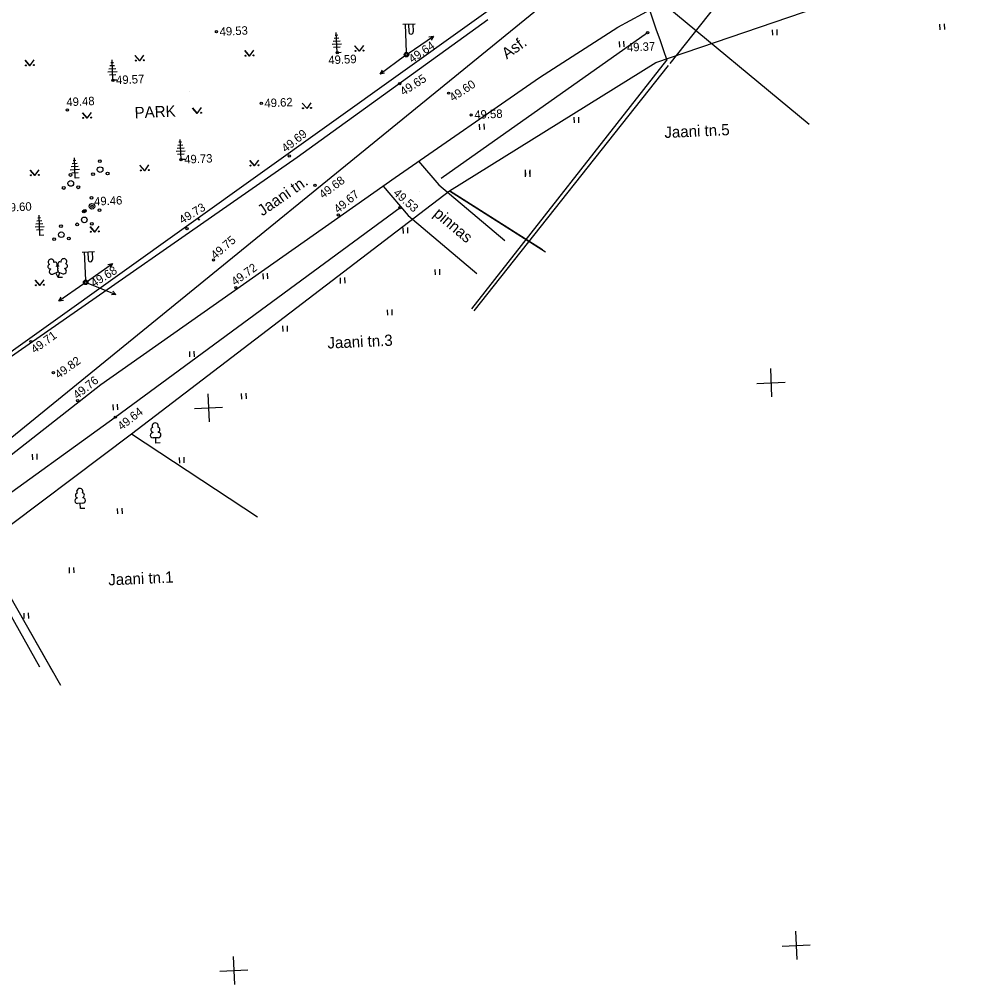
# Model space of a CAD drawing. Extents: x 641383 to 641619, y 6455711 to 6456054.
# Drawn here: x 641533.3 to 641619.3, y 6455717.6 to 6455803.3 of the extents above; entities that cross this region are included whole.
import ezdxf

# ---------------------------------------------------------------- set-up
doc = ezdxf.new("R2010")
doc.units = 0
for name, color, linetype in [('Level 13', 7, 'Continuous'), ('Level 14', 7, 'Continuous'), ('Level 20', 7, 'Continuous'), ('Level 23', 7, 'Continuous'), ('Level 30', 7, 'Continuous'), ('Level 40', 7, 'Continuous'), ('Level 41', 7, 'Continuous'), ('Level 44', 7, 'Continuous'), ('Level 48', 7, 'Continuous'), ('Level 57', 7, 'Continuous'), ('Level 60', 7, 'Continuous'), ('Level 61', 7, 'Continuous'), ('Level 62', 7, 'Continuous')]:
    doc.layers.add(name, color=color, linetype=linetype)

msp = doc.modelspace()

# ---------------------------------------------------------------- linework, layer by layer
at = {"layer": 'Level 13'}
for p, q in [((641573.505, 6455777.592), (641590.836, 6455799.678)), ((641573.722, 6455777.42), (641590.979, 6455799.197))]:
    msp.add_line(p, q, dxfattribs=at)
msp.add_lwpolyline([(641591.116, 6455799.369), (641603.382, 6455814.847), (641616.315, 6455817.68), (641616.73, 6455817.737)], dxfattribs=at)
msp.add_open_spline([(641525.448, 6455968.02), (641530.006, 6455958.751), (641531.249, 6455955.999), (641533.797, 6455950.635), (641536.318, 6455946.031), (641537.32, 6455943.642), (641544.699, 6455924.581), (641546.435, 6455919.978), (641555.261, 6455896.969), (641556.583, 6455893.284), (641563.492, 6455874.654), (641565.495, 6455869.09), (641576.274, 6455840.753), (641576.977, 6455839.212), (641585.697, 6455815.127), (641587.237, 6455809.916), (641590.836, 6455799.678)], degree=3, dxfattribs=at)
at = {"layer": 'Level 14'}
for points in [[(641567.869, 6455800.285), (641570.098, 6455801.808)], [(641569.698, 6455801.746), (641570.098, 6455801.808), (641569.891, 6455801.454)], [(641567.541, 6455800.047), (641565.374, 6455798.436)], [(641565.771, 6455798.513), (641565.374, 6455798.436), (641565.567, 6455798.797)], [(641539.384, 6455780.068), (641541.596, 6455781.615)], [(641541.197, 6455781.55), (641541.596, 6455781.615), (641541.393, 6455781.26)], [(641539.056, 6455779.839), (641536.843, 6455778.292)], [(641539.405, 6455779.879), (641541.91, 6455778.872)], [(641541.637, 6455779.171), (641541.91, 6455778.872), (641541.502, 6455778.848)], [(641537.243, 6455778.358), (641536.843, 6455778.292), (641537.046, 6455778.647)]]:
    msp.add_lwpolyline(points, dxfattribs=at)
at = {"layer": 'Level 20'}
for p, q in [((641567.383, 6455802.86), (641568.482, 6455802.909)), ((641567.583, 6455802.869), (641567.695, 6455800.372)), ((641567.883, 6455802.883), (641567.914, 6455802.183)), ((641568.282, 6455802.9), (641568.314, 6455802.201)), ((641538.899, 6455782.647), (641539.998, 6455782.696)), ((641539.099, 6455782.656), (641539.211, 6455780.158)), ((641539.398, 6455782.669), (641539.43, 6455781.97)), ((641539.798, 6455782.687), (641539.829, 6455781.988))]:
    msp.add_line(p, q, dxfattribs=at)
for centre in [(641567.704, 6455800.172), (641539.219, 6455779.959)]:
    msp.add_circle(centre, 0.2, dxfattribs=at)
for centre in [(641568.114, 6455802.192), (641539.629, 6455781.979)]:
    msp.add_arc(centre, 0.2, 182.50312, 2.62451, dxfattribs=at)
at = {"layer": 'Level 23'}
msp.add_line((641585.715, 6455808.697), (641603.467, 6455793.994), dxfattribs=at)
msp.add_lwpolyline([(641584.908, 6455808.745), (641529.625, 6455763.721), (641520.898, 6455756.698)], dxfattribs=at)
at = {"layer": 'Level 30'}
for points in [[(641535.155, 6455745.785), (641527.33, 6455759.712), (641527.354, 6455760.567), (641540.577, 6455770.888), (641566.7, 6455789.258), (641579.533, 6455798.141), (641586.491, 6455802.618), (641590.862, 6455804.964), (641595.604, 6455806.998), (641600.254, 6455808.43), (641604.9, 6455809.254), (641615.001, 6455810.53)], [(641524.003, 6455768.826), (641525.127, 6455768.777), (641525.861, 6455769.118), (641531.539, 6455772.663), (641558, 6455791.054), (641574.928, 6455803.292)], [(641568.788, 6455790.703), (641570.582, 6455788.606), (641576.441, 6455783.667)], [(641565.626, 6455788.503), (641567.873, 6455785.877), (641573.971, 6455780.737)]]:
    msp.add_lwpolyline(points, dxfattribs=at)
at = {"layer": 'Level 40'}
msp.add_line((641537.012, 6455744.179), (641529.984, 6455756.507), dxfattribs=at)
msp.add_lwpolyline([(641565.849, 6455865.54), (641585.76, 6455811.798), (641523.425, 6455767.249), (641482.308, 6455834.585)], close=True, dxfattribs=at)
for points in [[(641579.794, 6455782.83), (641571.539, 6455788.085), (641589.866, 6455799.475), (641606.969, 6455805.345), (641619.318, 6455806.823)], [(641543.278, 6455766.521), (641571.539, 6455788.085), (641580.059, 6455782.661)], [(641536.336, 6455745.365), (641529.984, 6455756.507), (641543.278, 6455766.521), (641554.488, 6455759.131)]]:
    msp.add_lwpolyline(points, dxfattribs=at)
at = {"layer": 'Level 41'}
for p, q in [((641553.348, 6455800.531), (641553.777, 6455800.044)), ((641553.777, 6455800.044), (641553.356, 6455800.524)), ((641553.777, 6455800.044), (641554.154, 6455800.56)), ((641563.103, 6455800.961), (641563.532, 6455800.474)), ((641563.532, 6455800.474), (641563.11, 6455800.954)), ((641563.532, 6455800.474), (641563.909, 6455800.99)), ((641533.839, 6455799.671), (641534.268, 6455799.185)), ((641534.268, 6455799.185), (641533.846, 6455799.665)), ((641534.268, 6455799.185), (641534.644, 6455799.7)), ((641543.594, 6455800.101), (641544.022, 6455799.614)), ((641544.022, 6455799.614), (641543.601, 6455800.094)), ((641544.022, 6455799.614), (641544.399, 6455800.13)), ((641558.448, 6455795.869), (641558.876, 6455795.382)), ((641558.876, 6455795.382), (641558.455, 6455795.862)), ((641558.876, 6455795.382), (641559.253, 6455795.898)), ((641538.938, 6455795.009), (641539.367, 6455794.522)), ((641539.367, 6455794.522), (641538.946, 6455795.002)), ((641539.367, 6455794.522), (641539.744, 6455795.038)), ((641548.693, 6455795.439), (641549.122, 6455794.952)), ((641549.122, 6455794.952), (641548.7, 6455795.432)), ((641549.122, 6455794.952), (641549.498, 6455795.468)), ((641553.792, 6455790.777), (641554.221, 6455790.29)), ((641554.221, 6455790.29), (641553.8, 6455790.77)), ((641554.221, 6455790.29), (641554.598, 6455790.806)), ((641534.283, 6455789.917), (641534.712, 6455789.43)), ((641534.712, 6455789.43), (641534.29, 6455789.911)), ((641534.712, 6455789.43), (641535.088, 6455789.946)), ((641544.038, 6455790.347), (641544.466, 6455789.86)), ((641544.466, 6455789.86), (641544.045, 6455790.34)), ((641544.466, 6455789.86), (641544.843, 6455790.376)), ((641549.137, 6455785.685), (641549.331, 6455785.464)), ((641549.331, 6455785.465), (641549.144, 6455785.678)), ((641539.605, 6455784.903), (641540.033, 6455784.416)), ((641540.033, 6455784.416), (641539.612, 6455784.896)), ((641540.033, 6455784.416), (641540.41, 6455784.932)), ((641534.727, 6455780.163), (641535.155, 6455779.676)), ((641535.155, 6455779.676), (641534.734, 6455780.156)), ((641535.155, 6455779.676), (641535.532, 6455780.192))]:
    msp.add_line(p, q, dxfattribs=at)
for points in [[(641615.109, 6455802.373), (641615.086, 6455802.873)], [(641615.508, 6455802.391), (641615.486, 6455802.891)], [(641600.236, 6455801.886), (641600.213, 6455802.386)], [(641600.635, 6455801.904), (641600.613, 6455802.403)], [(641586.646, 6455800.84), (641586.624, 6455801.339)], [(641587.045, 6455800.858), (641587.023, 6455801.357)], [(641582.627, 6455794.107), (641582.604, 6455794.607)], [(641583.026, 6455794.125), (641583.004, 6455794.625)], [(641574.225, 6455793.508), (641574.203, 6455794.007)], [(641574.625, 6455793.526), (641574.602, 6455794.025)], [(641578.304, 6455789.433), (641578.282, 6455789.933)], [(641578.692, 6455789.334), (641578.67, 6455789.834)], [(641578.704, 6455789.451), (641578.682, 6455789.951)], [(641578.293, 6455789.316), (641578.27, 6455789.816)], [(641567.442, 6455784.297), (641567.42, 6455784.796)], [(641567.841, 6455784.315), (641567.819, 6455784.814)], [(641554.998, 6455780.241), (641554.976, 6455780.74)], [(641555.398, 6455780.258), (641555.375, 6455780.758)], [(641562.264, 6455779.876), (641562.241, 6455780.375)], [(641570.286, 6455780.612), (641570.263, 6455781.111)], [(641570.685, 6455780.63), (641570.663, 6455781.129)], [(641561.864, 6455779.858), (641561.842, 6455780.357)], [(641566.051, 6455777.029), (641566.029, 6455777.529)], [(641566.451, 6455777.047), (641566.428, 6455777.546)], [(641556.755, 6455775.585), (641556.733, 6455776.085)], [(641557.155, 6455775.603), (641557.133, 6455776.103)], [(641548.485, 6455773.33), (641548.462, 6455773.829)], [(641548.884, 6455773.348), (641548.862, 6455773.847)], [(641553.089, 6455769.598), (641553.066, 6455770.098)], [(641553.488, 6455769.616), (641553.466, 6455770.116)], [(641541.681, 6455768.616), (641541.659, 6455769.115)], [(641542.081, 6455768.634), (641542.059, 6455769.133)], [(641534.524, 6455764.207), (641534.501, 6455764.707)], [(641534.923, 6455764.225), (641534.901, 6455764.724)], [(641547.576, 6455763.915), (641547.553, 6455764.415)], [(641547.975, 6455763.933), (641547.953, 6455764.433)], [(641542.081, 6455759.393), (641542.059, 6455759.892)], [(641542.481, 6455759.411), (641542.458, 6455759.91)], [(641537.795, 6455754.138), (641537.773, 6455754.638)], [(641538.195, 6455754.156), (641538.172, 6455754.656)], [(641533.767, 6455750.105), (641533.745, 6455750.604)], [(641534.167, 6455750.123), (641534.145, 6455750.622)]]:
    msp.add_lwpolyline(points, dxfattribs=at)
for centre in [(641554.13, 6455800.105), (641563.175, 6455800.503), (641563.884, 6455800.535), (641534.62, 6455799.245), (641543.666, 6455799.643), (641544.375, 6455799.675), (641553.421, 6455800.073), (641533.911, 6455799.214), (641549.474, 6455795.013), (641558.52, 6455795.411), (641559.229, 6455795.443), (641539.01, 6455794.551), (641539.72, 6455794.583), (641544.11, 6455789.889), (641544.819, 6455789.921), (641553.864, 6455790.319), (641554.574, 6455790.351), (641534.355, 6455789.46), (641535.064, 6455789.491), (641539.677, 6455784.445), (641540.386, 6455784.477), (641534.799, 6455779.705), (641535.508, 6455779.737)]:
    msp.add_circle(centre, 0.045, dxfattribs=at)
at = {"layer": 'Level 44'}
for p, q in [((641561.362, 6455801.909), (641561.612, 6455801.92)), ((641561.558, 6455800.341), (641561.477, 6455802.139)), ((641570.786, 6455789.206), (641589.123, 6455802.121)), ((641561.119, 6455801.087), (641561.928, 6455801.124)), ((641561.202, 6455801.361), (641561.821, 6455801.389)), ((641561.285, 6455801.635), (641561.714, 6455801.655)), ((641561.241, 6455800.823), (641561.83, 6455800.849)), ((641561.917, 6455800.357), (641561.558, 6455800.341)), ((641541.444, 6455799.466), (641541.693, 6455799.477)), ((641541.639, 6455797.898), (641541.559, 6455799.696)), ((641541.2, 6455798.644), (641542.009, 6455798.68)), ((641541.283, 6455798.918), (641541.902, 6455798.946)), ((641541.366, 6455799.192), (641541.795, 6455799.211)), ((641541.322, 6455798.379), (641541.912, 6455798.406)), ((641541.999, 6455797.914), (641541.639, 6455797.898)), ((641547.494, 6455792.42), (641547.744, 6455792.431)), ((641547.69, 6455790.852), (641547.609, 6455792.65)), ((641547.251, 6455791.598), (641548.06, 6455791.635)), ((641547.334, 6455791.872), (641547.953, 6455791.9)), ((641547.417, 6455792.146), (641547.846, 6455792.166)), ((641538.099, 6455790.778), (641538.349, 6455790.789)), ((641538.295, 6455789.211), (641538.214, 6455791.009)), ((641547.373, 6455791.334), (641547.962, 6455791.36)), ((641548.049, 6455790.868), (641547.69, 6455790.852)), ((641537.856, 6455789.957), (641538.665, 6455789.993)), ((641537.939, 6455790.231), (641538.558, 6455790.258)), ((641538.022, 6455790.505), (641538.451, 6455790.524)), ((641537.978, 6455789.692), (641538.567, 6455789.718)), ((641538.654, 6455789.227), (641538.295, 6455789.211)), ((641534.964, 6455785.693), (641535.214, 6455785.705)), ((641535.159, 6455784.126), (641535.079, 6455785.924)), ((641534.721, 6455784.872), (641535.53, 6455784.908)), ((641534.803, 6455785.146), (641535.423, 6455785.173)), ((641534.886, 6455785.42), (641535.316, 6455785.439)), ((641534.843, 6455784.607), (641535.432, 6455784.633)), ((641535.519, 6455784.142), (641535.159, 6455784.126)), ((641536.639, 6455781.359), (641536.623, 6455781.394)), ((641536.824, 6455781.363), (641536.838, 6455781.403)), ((641536.119, 6455781.126), (641536.103, 6455781.165)), ((641536.314, 6455780.689), (641536.751, 6455780.884)), ((641536.769, 6455780.374), (641536.574, 6455780.806)), ((641536.751, 6455780.884), (641537.198, 6455780.724)), ((641536.769, 6455780.374), (641536.929, 6455780.822)), ((641537.148, 6455780.391), (641536.769, 6455780.374)), ((641537.359, 6455781.171), (641537.372, 6455781.212)), ((641545.18, 6455766.65), (641545.182, 6455766.621)), ((641545.66, 6455766.672), (641545.661, 6455766.642)), ((641545.682, 6455766.168), (641545.203, 6455766.146)), ((641545.464, 6455765.682), (641545.443, 6455766.157)), ((641545.843, 6455765.699), (641545.464, 6455765.682)), ((641538.478, 6455760.84), (641538.48, 6455760.81)), ((641538.958, 6455760.862), (641538.959, 6455760.832)), ((641538.98, 6455760.357), (641538.501, 6455760.336)), ((641538.762, 6455759.872), (641538.741, 6455760.347)), ((641539.142, 6455759.889), (641538.762, 6455759.872))]:
    msp.add_line(p, q, dxfattribs=at)
for points in [[(641530.173, 6455759.576), (641541.847, 6455767.995), (641567.138, 6455786.589)], [(641536.729, 6455781.378), (641536.712, 6455781.303), (641536.713, 6455781.283), (641536.724, 6455781.253), (641536.746, 6455781.219), (641536.752, 6455781.199), (641536.738, 6455781.164), (641536.716, 6455781.113), (641536.712, 6455781.087), (641536.717, 6455781.073), (641536.729, 6455781.043), (641536.766, 6455780.985), (641536.772, 6455780.965), (641536.768, 6455780.945), (641536.755, 6455780.909), (641536.751, 6455780.884)]]:
    msp.add_lwpolyline(points, dxfattribs=at)
for centre, radius in [((641540.472, 6455790.711), 0.125), ((641540.505, 6455789.961), 0.25), ((641537.901, 6455788.738), 0.25), ((641537.867, 6455789.488), 0.125), ((641539.873, 6455789.558), 0.125), ((641541.171, 6455789.616), 0.125), ((641537.268, 6455788.335), 0.125), ((641538.567, 6455788.393), 0.125), ((641539.746, 6455787.455), 0.125), ((641539.147, 6455786.302), 0.125), ((641539.78, 6455786.706), 0.25), ((641540.446, 6455786.36), 0.125), ((641539.099, 6455785.504), 0.25), ((641539.065, 6455786.253), 0.125), ((641537.023, 6455784.937), 0.125), ((641538.467, 6455785.1), 0.125), ((641539.765, 6455785.158), 0.125), ((641536.424, 6455783.784), 0.125), ((641537.057, 6455784.188), 0.25), ((641537.723, 6455783.843), 0.125)]:
    msp.add_circle(centre, radius, dxfattribs=at)
for centre, radius, start, end in [((641536.068, 6455781.362), 0.202, 108.86172, 280.43223), ((641536.149, 6455781.762), 0.256, 114.06651, 235.08113), ((641536.149, 6455781.762), 0.256, 353.04937, 114.06399), ((641536.501, 6455781.555), 0.202, 307.69827, 119.26878), ((641536.738, 6455781.141), 0.237, 69.32933, 114.06531), ((641536.948, 6455781.572), 0.202, 64.97583, 236.54634), ((641537.284, 6455781.804), 0.256, 70.18062, 191.19524), ((641537.284, 6455781.804), 0.256, 309.16348, 70.1781), ((641537.395, 6455781.411), 0.202, 263.81238, 75.38289), ((641536.218, 6455780.909), 0.237, 114.06525, 294.06418), ((641537.278, 6455780.948), 0.237, 250.18043, 70.17936), ((641545.396, 6455767.201), 0.277, 335.14372, 209.98392), ((641545.195, 6455766.383), 0.237, 92.56382, 272.56382), ((641545.221, 6455766.86), 0.212, 107.80792, 259.64285), ((641545.6, 6455766.877), 0.212, 285.48478, 77.31972), ((641545.669, 6455766.405), 0.237, 272.56382, 92.56381), ((641538.694, 6455761.39), 0.277, 335.14372, 209.98392), ((641538.493, 6455760.573), 0.237, 92.56382, 272.56382), ((641538.519, 6455761.05), 0.212, 107.80792, 259.64285), ((641538.899, 6455761.067), 0.212, 285.48478, 77.31972), ((641538.967, 6455760.594), 0.237, 272.56382, 92.56381)]:
    msp.add_arc(centre, radius, start, end, dxfattribs=at)
at = {"layer": 'Level 48'}
for centre in [(641550.835, 6455802.203), (641589.123, 6455802.116), (641561.558, 6455800.341), (641567.701, 6455800.166), (641541.639, 6455797.898), (641567.105, 6455797.597), (641571.447, 6455796.751), (641554.813, 6455795.846), (641537.603, 6455795.265), (641573.455, 6455794.819), (641547.69, 6455790.852), (641557.304, 6455791.183), (641559.582, 6455788.572), (641539.778, 6455786.705), (641567.138, 6455786.589), (641561.662, 6455785.943), (641548.225, 6455784.711), (641550.571, 6455781.943), (641539.22, 6455779.954), (641552.553, 6455779.48), (641534.37, 6455774.702), (641536.355, 6455771.948), (641538.519, 6455769.443), (641541.847, 6455767.99)]:
    msp.add_circle(centre, 0.1, dxfattribs=at)
at = {"layer": 'Level 60'}
for p, q in [((641574.923, 6455803.293), (641574.923, 6455803.293)), ((641550.831, 6455802.212), (641550.831, 6455802.212)), ((641589.126, 6455802.121), (641589.126, 6455802.121)), ((641561.554, 6455800.348), (641561.554, 6455800.348)), ((641567.704, 6455800.172), (641567.704, 6455800.172)), ((641541.635, 6455797.905), (641541.635, 6455797.905)), ((641567.107, 6455797.599), (641567.107, 6455797.599)), ((641548.454, 6455796.858), (641548.454, 6455796.858)), ((641571.45, 6455796.754), (641571.45, 6455796.754)), ((641554.816, 6455795.854), (641554.816, 6455795.854)), ((641537.601, 6455795.268), (641537.601, 6455795.268)), ((641573.458, 6455794.825), (641573.458, 6455794.825)), ((641547.691, 6455790.862), (641547.691, 6455790.862)), ((641557.304, 6455791.191), (641557.304, 6455791.191)), ((641538.296, 6455789.215), (641538.296, 6455789.215)), ((641537.901, 6455788.738), (641537.901, 6455788.738)), ((641559.584, 6455788.581), (641559.584, 6455788.581)), ((641568.874, 6455788.059), (641568.874, 6455788.059)), ((641539.78, 6455786.706), (641539.78, 6455786.706)), ((641567.138, 6455786.595), (641567.138, 6455786.595)), ((641561.661, 6455785.951), (641561.661, 6455785.951)), ((641539.099, 6455785.504), (641539.099, 6455785.504)), ((641548.228, 6455784.714), (641548.228, 6455784.714)), ((641535.157, 6455784.129), (641535.157, 6455784.129)), ((641537.057, 6455784.188), (641537.057, 6455784.188)), ((641550.573, 6455781.947), (641550.573, 6455781.947)), ((641536.772, 6455780.375), (641536.772, 6455780.375)), ((641536.835, 6455780.429), (641536.835, 6455780.429)), ((641539.196, 6455780.002), (641539.196, 6455780.002)), ((641539.22, 6455779.958), (641539.22, 6455779.958)), ((641552.553, 6455779.482), (641552.553, 6455779.482)), ((641534.368, 6455774.705), (641534.368, 6455774.705)), ((641536.351, 6455771.949), (641536.351, 6455771.949)), ((641538.521, 6455769.45), (641538.521, 6455769.45)), ((641541.845, 6455767.99), (641541.845, 6455767.99))]:
    msp.add_line(p, q, dxfattribs=at)
at = {"layer": 'Level 61'}
for p, q in [((641600.021, 6455772.295), (641600.133, 6455769.798)), ((641598.828, 6455770.99), (641601.326, 6455771.102)), ((641550.076, 6455770.058), (641550.188, 6455767.561)), ((641548.883, 6455768.754), (641551.381, 6455768.866)), ((641602.257, 6455722.35), (641602.369, 6455719.853)), ((641601.065, 6455721.045), (641603.562, 6455721.157)), ((641552.312, 6455720.113), (641552.424, 6455717.616)), ((641551.12, 6455718.809), (641553.617, 6455718.921))]:
    msp.add_line(p, q, dxfattribs=at)

# ---------------------------------------------------------------- texts
at = {"layer": 'Level 57'}
for s, rotation, p in [('Asf.', 35.21648, (641576.616, 6455799.725)), ('PARK', 2.56382, (641543.589, 6455794.515)), ('Jaani tn.5', 2.56382, (641590.633, 6455792.767)), ('pinnas', 319.87306, (641570.041, 6455785.929)), ('Jaani tn.3', 2.56382, (641560.711, 6455774.074)), ('Jaani tn.1', 2.56382, (641541.248, 6455753.051))]:
    msp.add_text(s, height=0.9999, rotation=rotation, dxfattribs=at).set_placement(p)
at = {"layer": 'Level 60'}
for s, rotation, p in [(' 49.53', 2.56382, (641550.852, 6455801.829)), (' 49.64', 34.13586, (641567.987, 6455799.233)), (' 49.37', 2.56382, (641587.024, 6455800.422)), (' 49.59', 2.56382, (641560.506, 6455799.3)), (' 49.65', 32.72532, (641567.207, 6455796.345)), (' 49.57', 2.56382, (641541.656, 6455797.523)), (' 49.60', 33.54801, (641571.596, 6455795.818)), (' 49.48', 2.56382, (641537.242, 6455795.569)), (' 49.62', 2.56382, (641554.83, 6455795.471)), (' 49.58', 2.56382, (641573.472, 6455794.444)), (' 49.69', 38.38913, (641556.762, 6455791.278)), (' 49.73', 2.56382, (641547.706, 6455790.478)), (' 49.68', 36.83439, (641560.076, 6455787.184)), (' 49.67', 39.27572, (641561.423, 6455785.87)), (' 49.53', 318.15673, (641566.272, 6455787.981)), (' 49.46', 2.56382, (641539.705, 6455786.753)), (' 49.60', 2.56382, (641531.653, 6455786.206)), (' 49.73', 31.351, (641547.556, 6455784.963)), (' 49.75', 40.8765, (641550.518, 6455781.771)), (' 49.68', 31.63808, (641539.722, 6455779.352)), (' 49.72', 35.87862, (641552.264, 6455779.466)), (' 49.71', 36.02498, (641534.473, 6455773.448)), (' 49.82', 35.60884, (641536.591, 6455771.205)), (' 49.76', 38.61322, (641538.256, 6455769.378)), (' 49.64', 37.94814, (641542.187, 6455766.617))]:
    msp.add_text(s, height=0.7499, rotation=rotation, dxfattribs=at).set_placement(p)
at = {"layer": 'Level 62'}
msp.add_text('Jaani tn.', height=0.9999, rotation=34.84824, dxfattribs=at).set_placement((641554.918, 6455785.802))

doc.saveas('drawing.dxf')
